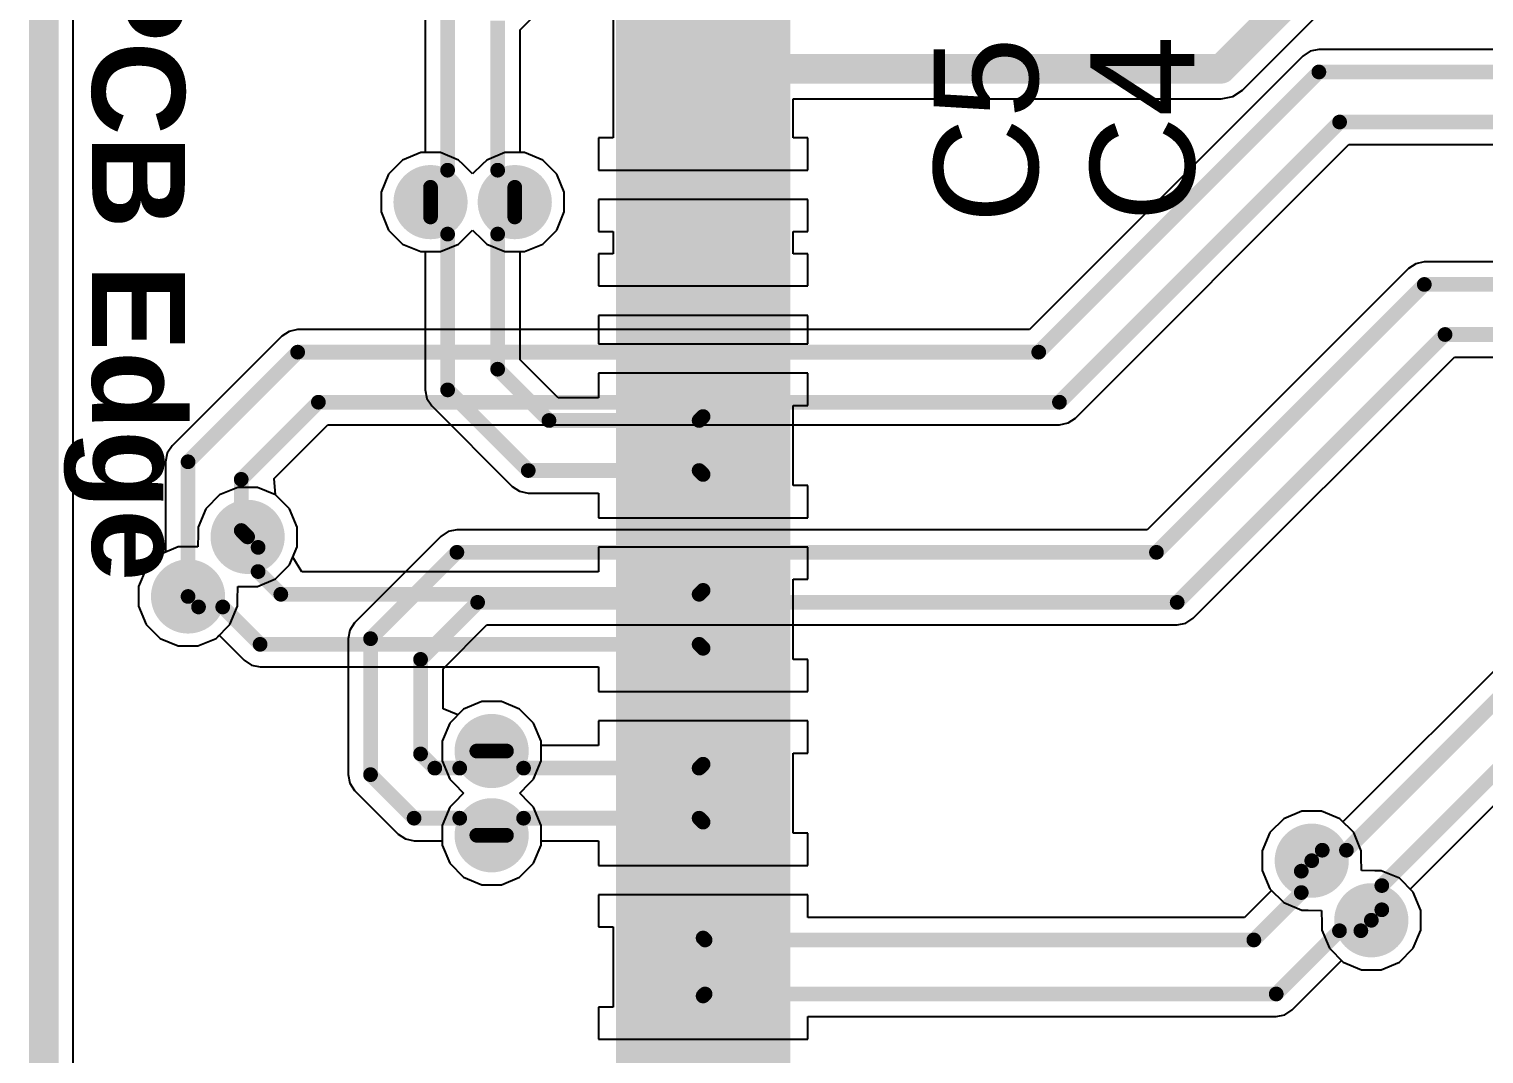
# Model space of a CAD drawing. Header units: inches. Extents: x -0.01 to 1.24, y -0.01 to 1.18.
# Drawn here: x -0.005 to 0.4892, y 0.4626 to 0.8108 of the extents above; entities that cross this region are included whole.
import ezdxf

# ---------------------------------------------------------------- set-up
doc = ezdxf.new("R2010")
doc.units = ezdxf.units.IN
doc.header["$MEASUREMENT"] = 0
for name, color, linetype in [('Board Outline', 216, 'Continuous'), ('Bottom Layer', 5, 'Continuous'), ('Bottom Solder', 6, 'Continuous'), ('Mechanical 13', 56, 'Continuous'), ('Top Layer', 1, 'Continuous'), ('Top Overlay', 2, 'Continuous'), ('Top Paste', 8, 'Continuous'), ('Top Solder', 216, 'Continuous'), ('Via Holes', 16, 'Continuous')]:
    doc.layers.add(name, color=color, linetype=linetype)
doc.styles.add('Arial', font='', dxfattribs={"height": 0.2})
doc.styles.add('Arial_Bold', font='', dxfattribs={"height": 0.2})
doc.styles.get('Arial').set_extended_font_data('Arial')
doc.styles.get('Arial_Bold').set_extended_font_data('Arial', bold=True)

# ---------------------------------------------------------------- blocks, each defined once
blk = doc.blocks.new('TF31_30S_0_5SH_800__11')
at = {"layer": 'Top Layer'}
for points in [[(-0.20079, 0.03839), (-0.2126, 0.03839), (-0.2126, 0.08957), (-0.20079, 0.08957)], [(-0.1811, 0.03839), (-0.19291, 0.03839), (-0.19291, 0.08957), (-0.1811, 0.08957)], [(-0.16142, 0.03839), (-0.17323, 0.03839), (-0.17323, 0.08957), (-0.16142, 0.08957)], [(-0.14173, 0.03839), (-0.15354, 0.03839), (-0.15354, 0.08957), (-0.14173, 0.08957)], [(-0.12205, 0.03839), (-0.13386, 0.03839), (-0.13386, 0.08957), (-0.12205, 0.08957)], [(-0.10236, 0.03839), (-0.11417, 0.03839), (-0.11417, 0.08957), (-0.10236, 0.08957)], [(-0.08268, 0.03839), (-0.09449, 0.03839), (-0.09449, 0.08957), (-0.08268, 0.08957)], [(-0.06299, 0.03839), (-0.0748, 0.03839), (-0.0748, 0.08957), (-0.06299, 0.08957)], [(-0.04331, 0.03839), (-0.05512, 0.03839), (-0.05512, 0.08957), (-0.04331, 0.08957)], [(-0.02362, 0.03839), (-0.03543, 0.03839), (-0.03543, 0.08957), (-0.02362, 0.08957)], [(-0.00394, 0.03839), (-0.01575, 0.03839), (-0.01575, 0.08957), (-0.00394, 0.08957)], [(0.01575, 0.03839), (0.00394, 0.03839), (0.00394, 0.08957), (0.01575, 0.08957)], [(0.03543, 0.03839), (0.02362, 0.03839), (0.02362, 0.08957), (0.03543, 0.08957)], [(0.05512, 0.03839), (0.04331, 0.03839), (0.04331, 0.08957), (0.05512, 0.08957)], [(0.0748, 0.03839), (0.06299, 0.03839), (0.06299, 0.08957), (0.0748, 0.08957)], [(0.09449, 0.03839), (0.08268, 0.03839), (0.08268, 0.08957), (0.09449, 0.08957)], [(0.11417, 0.03839), (0.10236, 0.03839), (0.10236, 0.08957), (0.11417, 0.08957)], [(0.13386, 0.03839), (0.12205, 0.03839), (0.12205, 0.08957), (0.13386, 0.08957)]]:
    blk.add_hatch(color=1, dxfattribs=at).paths.add_polyline_path(points)
at = {"layer": 'Top Paste'}
for points in [[(-0.20079, 0.03839), (-0.2126, 0.03839), (-0.2126, 0.08957), (-0.20079, 0.08957)], [(-0.1811, 0.03839), (-0.19291, 0.03839), (-0.19291, 0.08957), (-0.1811, 0.08957)], [(-0.16142, 0.03839), (-0.17323, 0.03839), (-0.17323, 0.08957), (-0.16142, 0.08957)], [(-0.14173, 0.03839), (-0.15354, 0.03839), (-0.15354, 0.08957), (-0.14173, 0.08957)], [(-0.12205, 0.03839), (-0.13386, 0.03839), (-0.13386, 0.08957), (-0.12205, 0.08957)], [(-0.10236, 0.03839), (-0.11417, 0.03839), (-0.11417, 0.08957), (-0.10236, 0.08957)], [(-0.08268, 0.03839), (-0.09449, 0.03839), (-0.09449, 0.08957), (-0.08268, 0.08957)], [(-0.06299, 0.03839), (-0.0748, 0.03839), (-0.0748, 0.08957), (-0.06299, 0.08957)], [(-0.04331, 0.03839), (-0.05512, 0.03839), (-0.05512, 0.08957), (-0.04331, 0.08957)], [(-0.02362, 0.03839), (-0.03543, 0.03839), (-0.03543, 0.08957), (-0.02362, 0.08957)], [(-0.00394, 0.03839), (-0.01575, 0.03839), (-0.01575, 0.08957), (-0.00394, 0.08957)], [(0.01575, 0.03839), (0.00394, 0.03839), (0.00394, 0.08957), (0.01575, 0.08957)], [(0.03543, 0.03839), (0.02362, 0.03839), (0.02362, 0.08957), (0.03543, 0.08957)], [(0.05512, 0.03839), (0.04331, 0.03839), (0.04331, 0.08957), (0.05512, 0.08957)], [(0.0748, 0.03839), (0.06299, 0.03839), (0.06299, 0.08957), (0.0748, 0.08957)], [(0.09449, 0.03839), (0.08268, 0.03839), (0.08268, 0.08957), (0.09449, 0.08957)], [(0.11417, 0.03839), (0.10236, 0.03839), (0.10236, 0.08957), (0.11417, 0.08957)], [(0.13386, 0.03839), (0.12205, 0.03839), (0.12205, 0.08957), (0.13386, 0.08957)]]:
    blk.add_hatch(color=8, dxfattribs=at).paths.add_polyline_path(points)
at = {"layer": 'Top Solder'}
for points in [[(-0.21647, 0.03439), (-0.23628, 0.03439), (-0.23628, 0.09357), (-0.21647, 0.09357)], [(-0.19679, 0.03439), (-0.2166, 0.03439), (-0.2166, 0.09357), (-0.19679, 0.09357)], [(-0.1771, 0.03439), (-0.19691, 0.03439), (-0.19691, 0.09357), (-0.1771, 0.09357)], [(-0.15742, 0.03439), (-0.17723, 0.03439), (-0.17723, 0.09357), (-0.15742, 0.09357)], [(-0.13773, 0.03439), (-0.15754, 0.03439), (-0.15754, 0.09357), (-0.13773, 0.09357)], [(-0.11805, 0.03439), (-0.13786, 0.03439), (-0.13786, 0.09357), (-0.11805, 0.09357)], [(-0.09836, 0.03439), (-0.11817, 0.03439), (-0.11817, 0.09357), (-0.09836, 0.09357)], [(-0.07868, 0.03439), (-0.09849, 0.03439), (-0.09849, 0.09357), (-0.07868, 0.09357)], [(-0.05899, 0.03439), (-0.0788, 0.03439), (-0.0788, 0.09357), (-0.05899, 0.09357)], [(-0.03931, 0.03439), (-0.05912, 0.03439), (-0.05912, 0.09357), (-0.03931, 0.09357)], [(-0.01962, 0.03439), (-0.03943, 0.03439), (-0.03943, 0.09357), (-0.01962, 0.09357)], [(0.00006, 0.03439), (-0.01975, 0.03439), (-0.01975, 0.09357), (0.00006, 0.09357)], [(0.01975, 0.03439), (-0.00006, 0.03439), (-0.00006, 0.09357), (0.01975, 0.09357)], [(0.03943, 0.03439), (0.01962, 0.03439), (0.01962, 0.09357), (0.03943, 0.09357)], [(0.05912, 0.03439), (0.03931, 0.03439), (0.03931, 0.09357), (0.05912, 0.09357)], [(0.0788, 0.03439), (0.05899, 0.03439), (0.05899, 0.09357), (0.0788, 0.09357)], [(0.09849, 0.03439), (0.07868, 0.03439), (0.07868, 0.09357), (0.09849, 0.09357)], [(0.11817, 0.03439), (0.09836, 0.03439), (0.09836, 0.09357), (0.11817, 0.09357)], [(0.13786, 0.03439), (0.11805, 0.03439), (0.11805, 0.09357), (0.13786, 0.09357)]]:
    blk.add_hatch(color=216, dxfattribs=at).paths.add_polyline_path(points)
at = {"layer": 'Top Overlay'}
blk.add_lwpolyline([(0.37992, -0.16043, 0.005, 0.005, 0), (-0.37992, -0.16043, 0.005, 0.005, 0)], format="xyseb", dxfattribs=at)
at = {"layer": 'Mechanical 13', "style": 'Arial_Bold'}
blk.add_text('PCB Edge', height=0.031496, dxfattribs=at).set_placement((-0.24528, -0.14358))

msp = doc.modelspace()

# ---------------------------------------------------------------- hatches: boundary and pattern name
at = {"layer": 'Bottom Layer'}
h = msp.add_hatch(color=5, dxfattribs=at)
edge = h.paths.add_edge_path()
edge.add_arc((0.13138, 0.75197), 0.01181, 0, 360)
h = msp.add_hatch(color=5, dxfattribs=at)
edge = h.paths.add_edge_path()
edge.add_arc((0.16, 0.75197), 0.01181, 0, 360)
h = msp.add_hatch(color=5, dxfattribs=at)
edge = h.paths.add_edge_path()
edge.add_arc((0.06924, 0.63824), 0.01181, 0, 360)
h = msp.add_hatch(color=5, dxfattribs=at)
edge = h.paths.add_edge_path()
edge.add_arc((0.049, 0.618), 0.01181, 0, 360)
h = msp.add_hatch(color=5, dxfattribs=at)
edge = h.paths.add_edge_path()
edge.add_arc((0.15214, 0.56549), 0.01181, 0, 360)
h = msp.add_hatch(color=5, dxfattribs=at)
edge = h.paths.add_edge_path()
edge.add_arc((0.15214, 0.53687), 0.01181, 0, 360)
h = msp.add_hatch(color=5, dxfattribs=at)
edge = h.paths.add_edge_path()
edge.add_arc((0.43076, 0.52824), 0.01181, 0, 360)
h = msp.add_hatch(color=5, dxfattribs=at)
edge = h.paths.add_edge_path()
edge.add_arc((0.451, 0.508), 0.01181, 0, 360)
at = {"layer": 'Bottom Solder'}
h = msp.add_hatch(color=6, dxfattribs=at)
edge = h.paths.add_edge_path()
edge.add_arc((0.13138, 0.75197), 0.0126, 0, 360)
h = msp.add_hatch(color=6, dxfattribs=at)
edge = h.paths.add_edge_path()
edge.add_arc((0.16, 0.75197), 0.0126, 0, 360)
h = msp.add_hatch(color=6, dxfattribs=at)
edge = h.paths.add_edge_path()
edge.add_arc((0.06924, 0.63824), 0.0126, 0, 360)
h = msp.add_hatch(color=6, dxfattribs=at)
edge = h.paths.add_edge_path()
edge.add_arc((0.049, 0.618), 0.0126, 0, 360)
h = msp.add_hatch(color=6, dxfattribs=at)
edge = h.paths.add_edge_path()
edge.add_arc((0.15214, 0.56549), 0.0126, 0, 360)
h = msp.add_hatch(color=6, dxfattribs=at)
edge = h.paths.add_edge_path()
edge.add_arc((0.15214, 0.53687), 0.0126, 0, 360)
h = msp.add_hatch(color=6, dxfattribs=at)
edge = h.paths.add_edge_path()
edge.add_arc((0.43076, 0.52824), 0.0126, 0, 360)
h = msp.add_hatch(color=6, dxfattribs=at)
edge = h.paths.add_edge_path()
edge.add_arc((0.451, 0.508), 0.0126, 0, 360)
at = {"layer": 'Top Layer'}
h = msp.add_hatch(color=1, dxfattribs=at)
edge = h.paths.add_edge_path()
edge.add_arc((0.13138, 0.75197), 0.01181, 0, 360)
h = msp.add_hatch(color=1, dxfattribs=at)
edge = h.paths.add_edge_path()
edge.add_arc((0.16, 0.75197), 0.01181, 0, 360)
h = msp.add_hatch(color=1, dxfattribs=at)
edge = h.paths.add_edge_path()
edge.add_arc((0.06924, 0.63824), 0.01181, 0, 360)
h = msp.add_hatch(color=1, dxfattribs=at)
edge = h.paths.add_edge_path()
edge.add_arc((0.049, 0.618), 0.01181, 0, 360)
h = msp.add_hatch(color=1, dxfattribs=at)
edge = h.paths.add_edge_path()
edge.add_arc((0.15214, 0.56549), 0.01181, 0, 360)
h = msp.add_hatch(color=1, dxfattribs=at)
edge = h.paths.add_edge_path()
edge.add_arc((0.15214, 0.53687), 0.01181, 0, 360)
h = msp.add_hatch(color=1, dxfattribs=at)
edge = h.paths.add_edge_path()
edge.add_arc((0.43076, 0.52824), 0.01181, 0, 360)
h = msp.add_hatch(color=1, dxfattribs=at)
edge = h.paths.add_edge_path()
edge.add_arc((0.451, 0.508), 0.01181, 0, 360)
at = {"layer": 'Top Solder'}
h = msp.add_hatch(color=216, dxfattribs=at)
edge = h.paths.add_edge_path()
edge.add_arc((0.13138, 0.75197), 0.0126, 0, 360)
h = msp.add_hatch(color=216, dxfattribs=at)
edge = h.paths.add_edge_path()
edge.add_arc((0.16, 0.75197), 0.0126, 0, 360)
h = msp.add_hatch(color=216, dxfattribs=at)
edge = h.paths.add_edge_path()
edge.add_arc((0.06924, 0.63824), 0.0126, 0, 360)
h = msp.add_hatch(color=216, dxfattribs=at)
edge = h.paths.add_edge_path()
edge.add_arc((0.049, 0.618), 0.0126, 0, 360)
h = msp.add_hatch(color=216, dxfattribs=at)
edge = h.paths.add_edge_path()
edge.add_arc((0.15214, 0.56549), 0.0126, 0, 360)
h = msp.add_hatch(color=216, dxfattribs=at)
edge = h.paths.add_edge_path()
edge.add_arc((0.15214, 0.53687), 0.0126, 0, 360)
h = msp.add_hatch(color=216, dxfattribs=at)
edge = h.paths.add_edge_path()
edge.add_arc((0.43076, 0.52824), 0.0126, 0, 360)
h = msp.add_hatch(color=216, dxfattribs=at)
edge = h.paths.add_edge_path()
edge.add_arc((0.451, 0.508), 0.0126, 0, 360)
at = {"layer": 'Via Holes'}
h = msp.add_hatch(color=7, dxfattribs=at)
edge = h.paths.add_edge_path()
edge.add_arc((0.13138, 0.75197), 0.00591, 0, 360)
h = msp.add_hatch(color=7, dxfattribs=at)
edge = h.paths.add_edge_path()
edge.add_arc((0.16, 0.75197), 0.00591, 0, 360)
h = msp.add_hatch(color=7, dxfattribs=at)
edge = h.paths.add_edge_path()
edge.add_arc((0.06924, 0.63824), 0.00591, 0, 360)
h = msp.add_hatch(color=7, dxfattribs=at)
edge = h.paths.add_edge_path()
edge.add_arc((0.049, 0.618), 0.00591, 0, 360)
h = msp.add_hatch(color=7, dxfattribs=at)
edge = h.paths.add_edge_path()
edge.add_arc((0.15214, 0.56549), 0.00591, 0, 360)
h = msp.add_hatch(color=7, dxfattribs=at)
edge = h.paths.add_edge_path()
edge.add_arc((0.15214, 0.53687), 0.00591, 0, 360)
h = msp.add_hatch(color=7, dxfattribs=at)
edge = h.paths.add_edge_path()
edge.add_arc((0.43076, 0.52824), 0.00591, 0, 360)
h = msp.add_hatch(color=7, dxfattribs=at)
edge = h.paths.add_edge_path()
edge.add_arc((0.451, 0.508), 0.00591, 0, 360)

# ---------------------------------------------------------------- linework, layer by layer
at = {"layer": 'Board Outline'}
msp.add_lwpolyline([(0, 0, 0.01, 0.01, 0), (0, 1.17365, 0.01, 0.01, 0)], format="xyseb", dxfattribs=at)
at = {"layer": 'Bottom Layer'}
for p, q in [((0.01, 0.01), (0.01, 1.092)), ((0.16184, 0.81048), (0.21671, 0.86535)), ((0.12954, 0.82069), (0.12954, 0.76878)), ((0.16184, 0.76878), (0.16184, 0.81048)), ((0.42778, 0.8016), (0.33483, 0.70865)), ((0.43026, 0.80325), (0.42778, 0.8016)), ((0.43319, 0.80384), (0.43026, 0.80325)), ((0.6638, 0.80384), (0.43319, 0.80384)), ((0.43319, 0.80384), (0.43319, 0.80384)), ((0.35045, 0.67859), (0.4434, 0.77154)), ((0.4434, 0.77154), (0.58831, 0.77154)), ((0.12186, 0.76622), (0.11713, 0.76149)), ((0.12803, 0.76878), (0.12186, 0.76622)), ((0.12954, 0.76878), (0.12803, 0.76878)), ((0.16334, 0.76878), (0.16184, 0.76878)), ((0.16952, 0.76622), (0.16334, 0.76878)), ((0.17425, 0.76149), (0.16952, 0.76622)), ((0.11713, 0.76149), (0.11457, 0.75531)), ((0.17681, 0.75531), (0.17425, 0.76149)), ((0.11457, 0.75531), (0.11457, 0.74862)), ((0.17681, 0.74862), (0.17681, 0.75531)), ((0.11457, 0.74862), (0.11713, 0.74245)), ((0.17425, 0.74245), (0.17681, 0.74862)), ((0.11713, 0.74245), (0.12186, 0.73772)), ((0.14242, 0.73924), (0.14569, 0.74239)), ((0.14569, 0.74239), (0.14896, 0.73924)), ((0.16952, 0.73772), (0.17425, 0.74245)), ((0.12186, 0.73772), (0.12803, 0.73516)), ((0.13472, 0.73516), (0.1409, 0.73772)), ((0.1409, 0.73772), (0.14242, 0.73924)), ((0.14896, 0.73924), (0.15048, 0.73772)), ((0.15048, 0.73772), (0.15666, 0.73516)), ((0.16334, 0.73516), (0.16952, 0.73772)), ((0.12803, 0.73516), (0.13472, 0.73516)), ((0.15666, 0.73516), (0.16334, 0.73516)), ((0.469, 0.73165), (0.46607, 0.73106)), ((0.74319, 0.73165), (0.469, 0.73165)), ((0.46359, 0.72941), (0.37483, 0.64065)), ((0.46607, 0.73106), (0.46359, 0.72941)), ((0.08331, 0.70806), (0.08083, 0.70641)), ((0.08624, 0.70865), (0.08331, 0.70806)), ((0.33483, 0.70865), (0.08624, 0.70865)), ((0.08083, 0.70641), (0.04359, 0.66917)), ((0.39045, 0.61059), (0.47921, 0.69935)), ((0.47921, 0.69935), (0.58816, 0.69935)), ((0.34797, 0.67694), (0.35045, 0.67859)), ((0.07822, 0.65813), (0.09645, 0.67635)), ((0.09645, 0.67635), (0.34504, 0.67635)), ((0.34504, 0.67635), (0.34797, 0.67694)), ((0.04359, 0.66917), (0.04194, 0.66669)), ((0.04194, 0.66669), (0.04135, 0.66376)), ((0.04135, 0.66376), (0.04135, 0.63303)), ((0.07876, 0.65249), (0.07822, 0.65813)), ((0.08349, 0.64776), (0.07876, 0.65249)), ((0.55633, 0.65641), (0.44135, 0.54142)), ((0.08605, 0.64158), (0.08349, 0.64776)), ((0.08605, 0.63489), (0.08605, 0.64158)), ((0.13493, 0.63841), (0.10559, 0.60907)), ((0.13741, 0.64006), (0.13493, 0.63841)), ((0.14034, 0.64065), (0.13741, 0.64006)), ((0.37483, 0.64065), (0.14034, 0.64065)), ((0.04135, 0.63303), (0.03948, 0.63225)), ((0.08349, 0.62872), (0.08605, 0.63489)), ((0.03948, 0.63225), (0.03475, 0.62752)), ((0.07876, 0.62399), (0.08349, 0.62872)), ((0.03475, 0.62752), (0.03219, 0.62134)), ((0.07258, 0.62143), (0.07876, 0.62399)), ((0.46419, 0.51859), (0.57195, 0.62635)), ((0.03219, 0.62134), (0.03219, 0.61466)), ((0.06581, 0.61681), (0.06589, 0.62135)), ((0.06589, 0.62135), (0.07043, 0.62143)), ((0.07043, 0.62143), (0.07258, 0.62143)), ((0.03219, 0.61466), (0.03475, 0.60848)), ((0.06325, 0.60848), (0.06581, 0.61466)), ((0.06581, 0.61466), (0.06581, 0.61681)), ((0.03475, 0.60848), (0.03948, 0.60375)), ((0.05852, 0.60375), (0.06325, 0.60848)), ((0.10559, 0.60907), (0.10394, 0.60659)), ((0.13565, 0.59345), (0.15055, 0.60835)), ((0.15055, 0.60835), (0.38504, 0.60835)), ((0.38504, 0.60835), (0.38797, 0.60894)), ((0.38797, 0.60894), (0.39045, 0.61059)), ((0.03948, 0.60375), (0.04566, 0.60119)), ((0.05234, 0.60119), (0.05852, 0.60375)), ((0.10394, 0.60659), (0.10335, 0.60366)), ((0.10335, 0.60366), (0.10335, 0.55747)), ((0.04566, 0.60119), (0.05234, 0.60119)), ((0.13565, 0.57984), (0.13565, 0.59345)), ((0.14065, 0.57777), (0.13565, 0.57984)), ((0.14262, 0.57974), (0.14065, 0.57777)), ((0.1488, 0.5823), (0.14262, 0.57974)), ((0.15548, 0.5823), (0.1488, 0.5823)), ((0.16166, 0.57974), (0.15548, 0.5823)), ((0.16639, 0.57501), (0.16166, 0.57974)), ((0.16895, 0.56884), (0.16639, 0.57501)), ((0.16895, 0.56215), (0.16895, 0.56884)), ((0.16639, 0.55597), (0.16895, 0.56215)), ((0.10335, 0.55747), (0.10394, 0.55454)), ((0.10394, 0.55454), (0.10559, 0.55206)), ((0.16172, 0.55118), (0.16487, 0.55445)), ((0.16487, 0.55445), (0.16639, 0.55597)), ((0.10559, 0.55206), (0.12038, 0.53727)), ((0.16487, 0.54791), (0.16172, 0.55118)), ((0.16639, 0.54639), (0.16487, 0.54791)), ((0.16895, 0.54021), (0.16639, 0.54639)), ((0.42742, 0.54505), (0.42124, 0.54249)), ((0.43411, 0.54505), (0.42742, 0.54505)), ((0.44028, 0.54249), (0.43411, 0.54505)), ((0.16895, 0.53353), (0.16895, 0.54021)), ((0.42124, 0.54249), (0.41651, 0.53776)), ((0.44135, 0.54142), (0.44028, 0.54249)), ((0.12038, 0.53727), (0.12286, 0.53562)), ((0.12286, 0.53562), (0.12579, 0.53503)), ((0.12579, 0.53503), (0.13533, 0.53503)), ((0.13533, 0.53503), (0.13533, 0.53353)), ((0.41651, 0.53776), (0.41395, 0.53158)), ((0.13533, 0.53353), (0.13789, 0.52735)), ((0.16639, 0.52735), (0.16895, 0.53353)), ((0.41395, 0.53158), (0.41395, 0.52489)), ((0.13789, 0.52735), (0.14262, 0.52262)), ((0.16166, 0.52262), (0.16639, 0.52735)), ((0.41395, 0.52489), (0.41651, 0.51872)), ((0.14262, 0.52262), (0.1488, 0.52006)), ((0.1488, 0.52006), (0.15548, 0.52006)), ((0.15548, 0.52006), (0.16166, 0.52262)), ((0.41651, 0.51872), (0.42124, 0.51399)), ((0.46525, 0.51752), (0.46419, 0.51859)), ((0.46781, 0.51134), (0.46525, 0.51752)), ((0.42124, 0.51399), (0.42742, 0.51143)), ((0.42742, 0.51143), (0.42957, 0.51143)), ((0.42957, 0.51143), (0.43411, 0.51135)), ((0.43411, 0.51135), (0.43419, 0.50681)), ((0.46781, 0.50466), (0.46781, 0.51134)), ((0.43419, 0.50681), (0.43419, 0.50466)), ((0.43419, 0.50466), (0.43675, 0.49848)), ((0.46525, 0.49848), (0.46781, 0.50466)), ((0.43675, 0.49848), (0.44148, 0.49375)), ((0.46052, 0.49375), (0.46525, 0.49848)), ((0.44148, 0.49375), (0.44766, 0.49119)), ((0.44766, 0.49119), (0.45434, 0.49119)), ((0.45434, 0.49119), (0.46052, 0.49375))]:
    msp.add_line(p, q, dxfattribs=at)
for points in [[(0.13719, 0.76282, 0.005, 0.005, 0), (0.13719, 0.82069, 0.005, 0.005, 0)], [(0.15419, 0.76282, 0.005, 0.005, 0), (0.15419, 0.81365, 0.005, 0.005, 0)], [(0.338, 0.701, 0.005, 0.005, 0), (0.43319, 0.79619, 0.005, 0.005, 0)], [(0.43319, 0.79619, 0.005, 0.005, 0), (0.6638, 0.79619, 0.005, 0.005, 0)], [(0.34504, 0.684, 0.005, 0.005, 0), (0.44023, 0.77919, 0.005, 0.005, 0)], [(0.44023, 0.77919, 0.005, 0.005, 0), (0.57129, 0.77919, 0.005, 0.005, 0)], [(0.13138, 0.75701, 0.005, 0.005, 0), (0.13719, 0.76282, 0.005, 0.005, 0)], [(0.15419, 0.76282, 0.005, 0.005, 0), (0.16, 0.75701, 0.005, 0.005, 0)], [(0.13138, 0.75197, 0.005, 0.005, 0), (0.13138, 0.75701, 0.005, 0.005, 0)], [(0.16, 0.75197, 0.005, 0.005, 0), (0.16, 0.75701, 0.005, 0.005, 0)], [(0.378, 0.633, 0.005, 0.005, 0), (0.469, 0.724, 0.005, 0.005, 0)], [(0.469, 0.724, 0.005, 0.005, 0), (0.74915, 0.724, 0.005, 0.005, 0)], [(0.38504, 0.616, 0.005, 0.005, 0), (0.47604, 0.707, 0.005, 0.005, 0)], [(0.47604, 0.707, 0.005, 0.005, 0), (0.57114, 0.707, 0.005, 0.005, 0)], [(0.049, 0.66376, 0.005, 0.005, 0), (0.08624, 0.701, 0.005, 0.005, 0)], [(0.08624, 0.701, 0.005, 0.005, 0), (0.338, 0.701, 0.005, 0.005, 0)], [(0.06707, 0.65779, 0.005, 0.005, 0), (0.09328, 0.684, 0.005, 0.005, 0)], [(0.09328, 0.684, 0.005, 0.005, 0), (0.34504, 0.684, 0.005, 0.005, 0)], [(0.049, 0.618, 0.005, 0.005, 0), (0.049, 0.66376, 0.005, 0.005, 0)], [(0.06707, 0.64041, 0.005, 0.005, 0), (0.06707, 0.65779, 0.005, 0.005, 0)], [(0.44254, 0.5318, 0.005, 0.005, 0), (0.56174, 0.651, 0.005, 0.005, 0)], [(0.06707, 0.64041, 0.005, 0.005, 0), (0.06924, 0.63824, 0.005, 0.005, 0)], [(0.111, 0.60366, 0.005, 0.005, 0), (0.14034, 0.633, 0.005, 0.005, 0)], [(0.14034, 0.633, 0.005, 0.005, 0), (0.378, 0.633, 0.005, 0.005, 0)], [(0.45456, 0.51978, 0.005, 0.005, 0), (0.56878, 0.634, 0.005, 0.005, 0)], [(0.128, 0.59662, 0.005, 0.005, 0), (0.14738, 0.616, 0.005, 0.005, 0)], [(0.14738, 0.616, 0.005, 0.005, 0), (0.38504, 0.616, 0.005, 0.005, 0)], [(0.111, 0.55747, 0.005, 0.005, 0), (0.111, 0.60366, 0.005, 0.005, 0)], [(0.128, 0.56451, 0.005, 0.005, 0), (0.128, 0.59662, 0.005, 0.005, 0)], [(0.128, 0.56451, 0.005, 0.005, 0), (0.13283, 0.55968, 0.005, 0.005, 0)], [(0.14129, 0.55968, 0.005, 0.005, 0), (0.1471, 0.56549, 0.005, 0.005, 0)], [(0.1471, 0.56549, 0.005, 0.005, 0), (0.15214, 0.56549, 0.005, 0.005, 0)], [(0.111, 0.55747, 0.005, 0.005, 0), (0.12579, 0.54268, 0.005, 0.005, 0)], [(0.13283, 0.55968, 0.005, 0.005, 0), (0.14129, 0.55968, 0.005, 0.005, 0)], [(0.12579, 0.54268, 0.005, 0.005, 0), (0.14129, 0.54268, 0.005, 0.005, 0)], [(0.14129, 0.54268, 0.005, 0.005, 0), (0.1471, 0.53687, 0.005, 0.005, 0)], [(0.1471, 0.53687, 0.005, 0.005, 0), (0.15214, 0.53687, 0.005, 0.005, 0)], [(0.43076, 0.52824, 0.005, 0.005, 0), (0.43432, 0.5318, 0.005, 0.005, 0)], [(0.43432, 0.5318, 0.005, 0.005, 0), (0.44254, 0.5318, 0.005, 0.005, 0)], [(0.45456, 0.51156, 0.005, 0.005, 0), (0.45456, 0.51978, 0.005, 0.005, 0)], [(0.451, 0.508, 0.005, 0.005, 0), (0.45456, 0.51156, 0.005, 0.005, 0)]]:
    msp.add_lwpolyline(points, format="xyseb", dxfattribs=at)
for points in [[(0.43194, 0.79619, 0.0025, 0.0025, 1), (0.43444, 0.79619, 0.0025, 0.0025, 1)], [(0.43194, 0.79619, 0.0025, 0.0025, 1), (0.43444, 0.79619, 0.0025, 0.0025, 1)], [(0.43898, 0.77919, 0.0025, 0.0025, 1), (0.44148, 0.77919, 0.0025, 0.0025, 1)], [(0.43898, 0.77919, 0.0025, 0.0025, 1), (0.44148, 0.77919, 0.0025, 0.0025, 1)], [(0.13594, 0.76282, 0.0025, 0.0025, 1), (0.13844, 0.76282, 0.0025, 0.0025, 1)], [(0.13594, 0.76282, 0.0025, 0.0025, 1), (0.13844, 0.76282, 0.0025, 0.0025, 1)], [(0.15294, 0.76282, 0.0025, 0.0025, 1), (0.15544, 0.76282, 0.0025, 0.0025, 1)], [(0.15294, 0.76282, 0.0025, 0.0025, 1), (0.15544, 0.76282, 0.0025, 0.0025, 1)], [(0.13013, 0.75701, 0.0025, 0.0025, 1), (0.13263, 0.75701, 0.0025, 0.0025, 1)], [(0.13013, 0.75701, 0.0025, 0.0025, 1), (0.13263, 0.75701, 0.0025, 0.0025, 1)], [(0.15875, 0.75701, 0.0025, 0.0025, 1), (0.16125, 0.75701, 0.0025, 0.0025, 1)], [(0.15875, 0.75701, 0.0025, 0.0025, 1), (0.16125, 0.75701, 0.0025, 0.0025, 1)], [(0.13013, 0.75197, 0.0025, 0.0025, 1), (0.13263, 0.75197, 0.0025, 0.0025, 1)], [(0.15875, 0.75197, 0.0025, 0.0025, 1), (0.16125, 0.75197, 0.0025, 0.0025, 1)], [(0.46775, 0.724, 0.0025, 0.0025, 1), (0.47025, 0.724, 0.0025, 0.0025, 1)], [(0.46775, 0.724, 0.0025, 0.0025, 1), (0.47025, 0.724, 0.0025, 0.0025, 1)], [(0.47479, 0.707, 0.0025, 0.0025, 1), (0.47729, 0.707, 0.0025, 0.0025, 1)], [(0.47479, 0.707, 0.0025, 0.0025, 1), (0.47729, 0.707, 0.0025, 0.0025, 1)], [(0.08499, 0.701, 0.0025, 0.0025, 1), (0.08749, 0.701, 0.0025, 0.0025, 1)], [(0.08499, 0.701, 0.0025, 0.0025, 1), (0.08749, 0.701, 0.0025, 0.0025, 1)], [(0.33675, 0.701, 0.0025, 0.0025, 1), (0.33925, 0.701, 0.0025, 0.0025, 1)], [(0.33675, 0.701, 0.0025, 0.0025, 1), (0.33925, 0.701, 0.0025, 0.0025, 1)], [(0.09203, 0.684, 0.0025, 0.0025, 1), (0.09453, 0.684, 0.0025, 0.0025, 1)], [(0.09203, 0.684, 0.0025, 0.0025, 1), (0.09453, 0.684, 0.0025, 0.0025, 1)], [(0.34379, 0.684, 0.0025, 0.0025, 1), (0.34629, 0.684, 0.0025, 0.0025, 1)], [(0.34379, 0.684, 0.0025, 0.0025, 1), (0.34629, 0.684, 0.0025, 0.0025, 1)], [(0.04775, 0.66376, 0.0025, 0.0025, 1), (0.05025, 0.66376, 0.0025, 0.0025, 1)], [(0.04775, 0.66376, 0.0025, 0.0025, 1), (0.05025, 0.66376, 0.0025, 0.0025, 1)], [(0.06582, 0.65779, 0.0025, 0.0025, 1), (0.06832, 0.65779, 0.0025, 0.0025, 1)], [(0.06582, 0.65779, 0.0025, 0.0025, 1), (0.06832, 0.65779, 0.0025, 0.0025, 1)], [(0.06582, 0.64041, 0.0025, 0.0025, 1), (0.06832, 0.64041, 0.0025, 0.0025, 1)], [(0.06582, 0.64041, 0.0025, 0.0025, 1), (0.06832, 0.64041, 0.0025, 0.0025, 1)], [(0.06799, 0.63824, 0.0025, 0.0025, 1), (0.07049, 0.63824, 0.0025, 0.0025, 1)], [(0.13909, 0.633, 0.0025, 0.0025, 1), (0.14159, 0.633, 0.0025, 0.0025, 1)], [(0.13909, 0.633, 0.0025, 0.0025, 1), (0.14159, 0.633, 0.0025, 0.0025, 1)], [(0.37675, 0.633, 0.0025, 0.0025, 1), (0.37925, 0.633, 0.0025, 0.0025, 1)], [(0.37675, 0.633, 0.0025, 0.0025, 1), (0.37925, 0.633, 0.0025, 0.0025, 1)], [(0.04775, 0.618, 0.0025, 0.0025, 1), (0.05025, 0.618, 0.0025, 0.0025, 1)], [(0.14613, 0.616, 0.0025, 0.0025, 1), (0.14863, 0.616, 0.0025, 0.0025, 1)], [(0.14613, 0.616, 0.0025, 0.0025, 1), (0.14863, 0.616, 0.0025, 0.0025, 1)], [(0.38379, 0.616, 0.0025, 0.0025, 1), (0.38629, 0.616, 0.0025, 0.0025, 1)], [(0.38379, 0.616, 0.0025, 0.0025, 1), (0.38629, 0.616, 0.0025, 0.0025, 1)], [(0.10975, 0.60366, 0.0025, 0.0025, 1), (0.11225, 0.60366, 0.0025, 0.0025, 1)], [(0.10975, 0.60366, 0.0025, 0.0025, 1), (0.11225, 0.60366, 0.0025, 0.0025, 1)], [(0.12675, 0.59662, 0.0025, 0.0025, 1), (0.12925, 0.59662, 0.0025, 0.0025, 1)], [(0.12675, 0.59662, 0.0025, 0.0025, 1), (0.12925, 0.59662, 0.0025, 0.0025, 1)], [(0.12675, 0.56451, 0.0025, 0.0025, 1), (0.12925, 0.56451, 0.0025, 0.0025, 1)], [(0.12675, 0.56451, 0.0025, 0.0025, 1), (0.12925, 0.56451, 0.0025, 0.0025, 1)], [(0.14585, 0.56549, 0.0025, 0.0025, 1), (0.14835, 0.56549, 0.0025, 0.0025, 1)], [(0.14585, 0.56549, 0.0025, 0.0025, 1), (0.14835, 0.56549, 0.0025, 0.0025, 1)], [(0.15089, 0.56549, 0.0025, 0.0025, 1), (0.15339, 0.56549, 0.0025, 0.0025, 1)], [(0.10975, 0.55747, 0.0025, 0.0025, 1), (0.11225, 0.55747, 0.0025, 0.0025, 1)], [(0.10975, 0.55747, 0.0025, 0.0025, 1), (0.11225, 0.55747, 0.0025, 0.0025, 1)], [(0.13158, 0.55968, 0.0025, 0.0025, 1), (0.13408, 0.55968, 0.0025, 0.0025, 1)], [(0.13158, 0.55968, 0.0025, 0.0025, 1), (0.13408, 0.55968, 0.0025, 0.0025, 1)], [(0.14004, 0.55968, 0.0025, 0.0025, 1), (0.14254, 0.55968, 0.0025, 0.0025, 1)], [(0.14004, 0.55968, 0.0025, 0.0025, 1), (0.14254, 0.55968, 0.0025, 0.0025, 1)], [(0.12454, 0.54268, 0.0025, 0.0025, 1), (0.12704, 0.54268, 0.0025, 0.0025, 1)], [(0.12454, 0.54268, 0.0025, 0.0025, 1), (0.12704, 0.54268, 0.0025, 0.0025, 1)], [(0.14004, 0.54268, 0.0025, 0.0025, 1), (0.14254, 0.54268, 0.0025, 0.0025, 1)], [(0.14004, 0.54268, 0.0025, 0.0025, 1), (0.14254, 0.54268, 0.0025, 0.0025, 1)], [(0.14585, 0.53687, 0.0025, 0.0025, 1), (0.14835, 0.53687, 0.0025, 0.0025, 1)], [(0.14585, 0.53687, 0.0025, 0.0025, 1), (0.14835, 0.53687, 0.0025, 0.0025, 1)], [(0.15089, 0.53687, 0.0025, 0.0025, 1), (0.15339, 0.53687, 0.0025, 0.0025, 1)], [(0.43307, 0.5318, 0.0025, 0.0025, 1), (0.43557, 0.5318, 0.0025, 0.0025, 1)], [(0.43307, 0.5318, 0.0025, 0.0025, 1), (0.43557, 0.5318, 0.0025, 0.0025, 1)], [(0.44129, 0.5318, 0.0025, 0.0025, 1), (0.44379, 0.5318, 0.0025, 0.0025, 1)], [(0.44129, 0.5318, 0.0025, 0.0025, 1), (0.44379, 0.5318, 0.0025, 0.0025, 1)], [(0.42951, 0.52824, 0.0025, 0.0025, 1), (0.43201, 0.52824, 0.0025, 0.0025, 1)], [(0.45331, 0.51978, 0.0025, 0.0025, 1), (0.45581, 0.51978, 0.0025, 0.0025, 1)], [(0.45331, 0.51978, 0.0025, 0.0025, 1), (0.45581, 0.51978, 0.0025, 0.0025, 1)], [(0.45331, 0.51156, 0.0025, 0.0025, 1), (0.45581, 0.51156, 0.0025, 0.0025, 1)], [(0.45331, 0.51156, 0.0025, 0.0025, 1), (0.45581, 0.51156, 0.0025, 0.0025, 1)], [(0.44975, 0.508, 0.0025, 0.0025, 1), (0.45225, 0.508, 0.0025, 0.0025, 1)]]:
    msp.add_lwpolyline(points, format="xyseb", close=True, dxfattribs=at)
at = {"layer": 'Top Layer'}
for p, q in [((0.01, 0.01), (0.01, 1.165)), ((0.40721, 0.79003), (0.44815, 0.83098)), ((0.19339, 0.82971), (0.19339, 0.80602)), ((0.19339, 0.80602), (0.19339, 0.77378)), ((0.25457, 0.77378), (0.25457, 0.78705)), ((0.25457, 0.78705), (0.4, 0.78705)), ((0.4, 0.78705), (0.4039, 0.78782)), ((0.4039, 0.78782), (0.40721, 0.79003)), ((0.19339, 0.77378), (0.18839, 0.77378)), ((0.18839, 0.77378), (0.18839, 0.76287)), ((0.25957, 0.77378), (0.25457, 0.77378)), ((0.25957, 0.76287), (0.25957, 0.77378)), ((0.12186, 0.76622), (0.11713, 0.76149)), ((0.12803, 0.76878), (0.12186, 0.76622)), ((0.13472, 0.76878), (0.12803, 0.76878)), ((0.1409, 0.76622), (0.13472, 0.76878)), ((0.14242, 0.7647), (0.1409, 0.76622)), ((0.15048, 0.76622), (0.14896, 0.7647)), ((0.15666, 0.76878), (0.15048, 0.76622)), ((0.16334, 0.76878), (0.15666, 0.76878)), ((0.16952, 0.76622), (0.16334, 0.76878)), ((0.17425, 0.76149), (0.16952, 0.76622)), ((0.11713, 0.76149), (0.11457, 0.75531)), ((0.14569, 0.76155), (0.14242, 0.7647)), ((0.14896, 0.7647), (0.14569, 0.76155)), ((0.17681, 0.75531), (0.17425, 0.76149)), ((0.18839, 0.76287), (0.22398, 0.76287)), ((0.22398, 0.76287), (0.25957, 0.76287)), ((0.11457, 0.75531), (0.11457, 0.74862)), ((0.17681, 0.74862), (0.17681, 0.75531)), ((0.22398, 0.75287), (0.18839, 0.75287)), ((0.18839, 0.75287), (0.18839, 0.74197)), ((0.25957, 0.75287), (0.22398, 0.75287)), ((0.25957, 0.74197), (0.25957, 0.75287)), ((0.11457, 0.74862), (0.11713, 0.74245)), ((0.17425, 0.74245), (0.17681, 0.74862)), ((0.11713, 0.74245), (0.12186, 0.73772)), ((0.16952, 0.73772), (0.17425, 0.74245)), ((0.18839, 0.74197), (0.19339, 0.74197)), ((0.19339, 0.74197), (0.19339, 0.73441)), ((0.25457, 0.73441), (0.25457, 0.74197)), ((0.25457, 0.74197), (0.25957, 0.74197)), ((0.12186, 0.73772), (0.12803, 0.73516)), ((0.16334, 0.73516), (0.16952, 0.73772)), ((0.12803, 0.73516), (0.12954, 0.73516)), ((0.12954, 0.73516), (0.12954, 0.68818)), ((0.16184, 0.69839), (0.16184, 0.73516)), ((0.16184, 0.73516), (0.16334, 0.73516)), ((0.19339, 0.73441), (0.18839, 0.73441)), ((0.18839, 0.73441), (0.18839, 0.7235)), ((0.25957, 0.73441), (0.25457, 0.73441)), ((0.25957, 0.7235), (0.25957, 0.73441)), ((0.18839, 0.7235), (0.22398, 0.7235)), ((0.22398, 0.7235), (0.25957, 0.7235)), ((0.22398, 0.7135), (0.18839, 0.7135)), ((0.18839, 0.7135), (0.18839, 0.70382)), ((0.25957, 0.7135), (0.22398, 0.7135)), ((0.25957, 0.70382), (0.25957, 0.7135)), ((0.18839, 0.70382), (0.22398, 0.70382)), ((0.22398, 0.70382), (0.25957, 0.70382)), ((0.17479, 0.68544), (0.16184, 0.69839)), ((0.22398, 0.69382), (0.18839, 0.69382)), ((0.18839, 0.69382), (0.18839, 0.68544)), ((0.25957, 0.69382), (0.22398, 0.69382)), ((0.25957, 0.68291), (0.25957, 0.69382)), ((0.12954, 0.68818), (0.13012, 0.68525)), ((0.13012, 0.68525), (0.13178, 0.68277)), ((0.13178, 0.68277), (0.15917, 0.65538)), ((0.18839, 0.68544), (0.17479, 0.68544)), ((0.25457, 0.65567), (0.25457, 0.68291)), ((0.25457, 0.68291), (0.25957, 0.68291)), ((0.05972, 0.65249), (0.05499, 0.64776)), ((0.06589, 0.65505), (0.05972, 0.65249)), ((0.07258, 0.65505), (0.06589, 0.65505)), ((0.07876, 0.65249), (0.07258, 0.65505)), ((0.08349, 0.64776), (0.07876, 0.65249)), ((0.15917, 0.65538), (0.16165, 0.65373)), ((0.16165, 0.65373), (0.16458, 0.65314)), ((0.16458, 0.65314), (0.18839, 0.65314)), ((0.18839, 0.65314), (0.18839, 0.64476)), ((0.25957, 0.65567), (0.25457, 0.65567)), ((0.25957, 0.64476), (0.25957, 0.65567)), ((0.05499, 0.64776), (0.05243, 0.64158)), ((0.08605, 0.64158), (0.08349, 0.64776)), ((0.18839, 0.64476), (0.22398, 0.64476)), ((0.22398, 0.64476), (0.25957, 0.64476)), ((0.05243, 0.63943), (0.05235, 0.63489)), ((0.05243, 0.64158), (0.05243, 0.63943)), ((0.08605, 0.63489), (0.08605, 0.64158)), ((0.04566, 0.63481), (0.03948, 0.63225)), ((0.04781, 0.63481), (0.04566, 0.63481)), ((0.05235, 0.63489), (0.04781, 0.63481)), ((0.0846, 0.63138), (0.08605, 0.63489)), ((0.22398, 0.63476), (0.18839, 0.63476)), ((0.18839, 0.63476), (0.18839, 0.62638)), ((0.25957, 0.63476), (0.22398, 0.63476)), ((0.25957, 0.62386), (0.25957, 0.63476)), ((0.03948, 0.63225), (0.03475, 0.62752)), ((0.08769, 0.62638), (0.0846, 0.63138)), ((0.03475, 0.62752), (0.03219, 0.62134)), ((0.18839, 0.62638), (0.08769, 0.62638)), ((0.25457, 0.59661), (0.25457, 0.62386)), ((0.25457, 0.62386), (0.25957, 0.62386)), ((0.03219, 0.62134), (0.03219, 0.61466)), ((0.03219, 0.61466), (0.03475, 0.60848)), ((0.03475, 0.60848), (0.03948, 0.60375)), ((0.03948, 0.60375), (0.04566, 0.60119)), ((0.05234, 0.60119), (0.05852, 0.60375)), ((0.05852, 0.60375), (0.05959, 0.60481)), ((0.05959, 0.60481), (0.06807, 0.59633)), ((0.04566, 0.60119), (0.05234, 0.60119)), ((0.06807, 0.59633), (0.07056, 0.59467)), ((0.07056, 0.59467), (0.07348, 0.59409)), ((0.07348, 0.59409), (0.18839, 0.59409)), ((0.18839, 0.59409), (0.18839, 0.58571)), ((0.25957, 0.59661), (0.25457, 0.59661)), ((0.25957, 0.58571), (0.25957, 0.59661)), ((0.18839, 0.58571), (0.22398, 0.58571)), ((0.22398, 0.58571), (0.25957, 0.58571)), ((0.14262, 0.57974), (0.13789, 0.57501)), ((0.1488, 0.5823), (0.14262, 0.57974)), ((0.15548, 0.5823), (0.1488, 0.5823)), ((0.16166, 0.57974), (0.15548, 0.5823)), ((0.16639, 0.57501), (0.16166, 0.57974)), ((0.13789, 0.57501), (0.13533, 0.56884)), ((0.16895, 0.56884), (0.16639, 0.57501)), ((0.22398, 0.57571), (0.18839, 0.57571)), ((0.18839, 0.57571), (0.18839, 0.56733)), ((0.25957, 0.57571), (0.22398, 0.57571)), ((0.25957, 0.5648), (0.25957, 0.57571)), ((0.13533, 0.56884), (0.13533, 0.56215)), ((0.16895, 0.56733), (0.16895, 0.56884)), ((0.18839, 0.56733), (0.16895, 0.56733)), ((0.25457, 0.53756), (0.25457, 0.5648)), ((0.25457, 0.5648), (0.25957, 0.5648)), ((0.13533, 0.56215), (0.13789, 0.55597)), ((0.13789, 0.55597), (0.13941, 0.55445)), ((0.13941, 0.55445), (0.14256, 0.55118)), ((0.14256, 0.55118), (0.13941, 0.54791)), ((0.13789, 0.54639), (0.13533, 0.54021)), ((0.13941, 0.54791), (0.13789, 0.54639)), ((0.42742, 0.54505), (0.42124, 0.54249)), ((0.43411, 0.54505), (0.42742, 0.54505)), ((0.44028, 0.54249), (0.43411, 0.54505)), ((0.13533, 0.54021), (0.13533, 0.53353)), ((0.42124, 0.54249), (0.41651, 0.53776)), ((0.44501, 0.53776), (0.44028, 0.54249)), ((0.16895, 0.53353), (0.16895, 0.53503)), ((0.16895, 0.53503), (0.18839, 0.53503)), ((0.18839, 0.53503), (0.18839, 0.52665)), ((0.25957, 0.53756), (0.25457, 0.53756)), ((0.25957, 0.52665), (0.25957, 0.53756)), ((0.41651, 0.53776), (0.41395, 0.53158)), ((0.44757, 0.53158), (0.44501, 0.53776)), ((0.13533, 0.53353), (0.13789, 0.52735)), ((0.16639, 0.52735), (0.16895, 0.53353)), ((0.41395, 0.53158), (0.41395, 0.52489)), ((0.44757, 0.52943), (0.44757, 0.53158)), ((0.44765, 0.52489), (0.44757, 0.52943)), ((0.13789, 0.52735), (0.14262, 0.52262)), ((0.16166, 0.52262), (0.16639, 0.52735)), ((0.18839, 0.52665), (0.22398, 0.52665)), ((0.22398, 0.52665), (0.25957, 0.52665)), ((0.41395, 0.52489), (0.41651, 0.51872)), ((0.45219, 0.52481), (0.44765, 0.52489)), ((0.45434, 0.52481), (0.45219, 0.52481)), ((0.46052, 0.52225), (0.45434, 0.52481)), ((0.14262, 0.52262), (0.1488, 0.52006)), ((0.1488, 0.52006), (0.15548, 0.52006)), ((0.15548, 0.52006), (0.16166, 0.52262)), ((0.46525, 0.51752), (0.46052, 0.52225)), ((0.22398, 0.51665), (0.18839, 0.51665)), ((0.18839, 0.51665), (0.18839, 0.50575)), ((0.25957, 0.51665), (0.22398, 0.51665)), ((0.25957, 0.50894), (0.25957, 0.51665)), ((0.4171, 0.51812), (0.40792, 0.50894)), ((0.41651, 0.51872), (0.4171, 0.51812)), ((0.46781, 0.51134), (0.46525, 0.51752)), ((0.46781, 0.50466), (0.46781, 0.51134)), ((0.18839, 0.50575), (0.19339, 0.50575)), ((0.19339, 0.50575), (0.19339, 0.4785)), ((0.40792, 0.50894), (0.25957, 0.50894)), ((0.46525, 0.49848), (0.46781, 0.50466)), ((0.42409, 0.47755), (0.44089, 0.49434)), ((0.44089, 0.49434), (0.44148, 0.49375)), ((0.46052, 0.49375), (0.46525, 0.49848)), ((0.44148, 0.49375), (0.44766, 0.49119)), ((0.44766, 0.49119), (0.45434, 0.49119)), ((0.45434, 0.49119), (0.46052, 0.49375)), ((0.19339, 0.4785), (0.18839, 0.4785)), ((0.18839, 0.4785), (0.18839, 0.4676)), ((0.25957, 0.4676), (0.25957, 0.47531)), ((0.25957, 0.47531), (0.41869, 0.47531)), ((0.41869, 0.47531), (0.42161, 0.47589)), ((0.42161, 0.47589), (0.42409, 0.47755)), ((0.18839, 0.4676), (0.22398, 0.4676)), ((0.22398, 0.4676), (0.25957, 0.4676))]:
    msp.add_line(p, q, dxfattribs=at)
for points in [[(0.4, 0.79724, 0.01, 0.01, 0), (0.44094, 0.83819, 0.01, 0.01, 0)], [(0.22398, 0.79724, 0.01, 0.01, 0), (0.4, 0.79724, 0.01, 0.01, 0)], [(0.13138, 0.74693, 0.005, 0.005, 0), (0.13138, 0.75197, 0.005, 0.005, 0)], [(0.16, 0.74693, 0.005, 0.005, 0), (0.16, 0.75197, 0.005, 0.005, 0)], [(0.13138, 0.74693, 0.005, 0.005, 0), (0.13719, 0.74112, 0.005, 0.005, 0)], [(0.15419, 0.74112, 0.005, 0.005, 0), (0.16, 0.74693, 0.005, 0.005, 0)], [(0.13719, 0.68818, 0.005, 0.005, 0), (0.13719, 0.74112, 0.005, 0.005, 0)], [(0.15419, 0.69522, 0.005, 0.005, 0), (0.15419, 0.74112, 0.005, 0.005, 0)], [(0.15419, 0.69522, 0.005, 0.005, 0), (0.17162, 0.67779, 0.005, 0.005, 0)], [(0.13719, 0.68818, 0.005, 0.005, 0), (0.16458, 0.66079, 0.005, 0.005, 0)], [(0.17162, 0.67779, 0.005, 0.005, 0), (0.22263, 0.67779, 0.005, 0.005, 0)], [(0.22263, 0.67779, 0.005, 0.005, 0), (0.22398, 0.67913, 0.005, 0.005, 0)], [(0.16458, 0.66079, 0.005, 0.005, 0), (0.22263, 0.66079, 0.005, 0.005, 0)], [(0.22263, 0.66079, 0.005, 0.005, 0), (0.22398, 0.65945, 0.005, 0.005, 0)], [(0.06924, 0.63824, 0.005, 0.005, 0), (0.0728, 0.63468, 0.005, 0.005, 0)], [(0.0728, 0.62646, 0.005, 0.005, 0), (0.0728, 0.63468, 0.005, 0.005, 0)], [(0.0728, 0.62646, 0.005, 0.005, 0), (0.08052, 0.61874, 0.005, 0.005, 0)], [(0.049, 0.618, 0.005, 0.005, 0), (0.05256, 0.61444, 0.005, 0.005, 0)], [(0.08052, 0.61874, 0.005, 0.005, 0), (0.22263, 0.61874, 0.005, 0.005, 0)], [(0.22263, 0.61874, 0.005, 0.005, 0), (0.22398, 0.62008, 0.005, 0.005, 0)], [(0.05256, 0.61444, 0.005, 0.005, 0), (0.06078, 0.61444, 0.005, 0.005, 0)], [(0.06078, 0.61444, 0.005, 0.005, 0), (0.07348, 0.60174, 0.005, 0.005, 0)], [(0.07348, 0.60174, 0.005, 0.005, 0), (0.22263, 0.60174, 0.005, 0.005, 0)], [(0.22263, 0.60174, 0.005, 0.005, 0), (0.22398, 0.60039, 0.005, 0.005, 0)], [(0.15214, 0.56549, 0.005, 0.005, 0), (0.15718, 0.56549, 0.005, 0.005, 0)], [(0.15718, 0.56549, 0.005, 0.005, 0), (0.16299, 0.55968, 0.005, 0.005, 0)], [(0.22263, 0.55968, 0.005, 0.005, 0), (0.22398, 0.56102, 0.005, 0.005, 0)], [(0.16299, 0.55968, 0.005, 0.005, 0), (0.22263, 0.55968, 0.005, 0.005, 0)], [(0.15718, 0.53687, 0.005, 0.005, 0), (0.16299, 0.54268, 0.005, 0.005, 0)], [(0.16299, 0.54268, 0.005, 0.005, 0), (0.22263, 0.54268, 0.005, 0.005, 0)], [(0.22263, 0.54268, 0.005, 0.005, 0), (0.22398, 0.54134, 0.005, 0.005, 0)], [(0.15214, 0.53687, 0.005, 0.005, 0), (0.15718, 0.53687, 0.005, 0.005, 0)], [(0.4272, 0.52468, 0.005, 0.005, 0), (0.43076, 0.52824, 0.005, 0.005, 0)], [(0.4272, 0.51741, 0.005, 0.005, 0), (0.4272, 0.52468, 0.005, 0.005, 0)], [(0.41109, 0.5013, 0.005, 0.005, 0), (0.4272, 0.51741, 0.005, 0.005, 0)], [(0.44744, 0.50444, 0.005, 0.005, 0), (0.451, 0.508, 0.005, 0.005, 0)], [(0.22398, 0.50197, 0.005, 0.005, 0), (0.22465, 0.5013, 0.005, 0.005, 0)], [(0.41869, 0.48295, 0.005, 0.005, 0), (0.44017, 0.50444, 0.005, 0.005, 0)], [(0.44017, 0.50444, 0.005, 0.005, 0), (0.44744, 0.50444, 0.005, 0.005, 0)], [(0.22465, 0.5013, 0.005, 0.005, 0), (0.41109, 0.5013, 0.005, 0.005, 0)], [(0.22398, 0.48228, 0.005, 0.005, 0), (0.22465, 0.48295, 0.005, 0.005, 0)], [(0.22465, 0.48295, 0.005, 0.005, 0), (0.41869, 0.48295, 0.005, 0.005, 0)]]:
    msp.add_lwpolyline(points, format="xyseb", dxfattribs=at)
for points in [[(0.22148, 0.79724, 0.005, 0.005, 1), (0.22648, 0.79724, 0.005, 0.005, 1)], [(0.3975, 0.79724, 0.005, 0.005, 1), (0.4025, 0.79724, 0.005, 0.005, 1)], [(0.3975, 0.79724, 0.005, 0.005, 1), (0.4025, 0.79724, 0.005, 0.005, 1)], [(0.13013, 0.75197, 0.0025, 0.0025, 1), (0.13263, 0.75197, 0.0025, 0.0025, 1)], [(0.15875, 0.75197, 0.0025, 0.0025, 1), (0.16125, 0.75197, 0.0025, 0.0025, 1)], [(0.13013, 0.74693, 0.0025, 0.0025, 1), (0.13263, 0.74693, 0.0025, 0.0025, 1)], [(0.13013, 0.74693, 0.0025, 0.0025, 1), (0.13263, 0.74693, 0.0025, 0.0025, 1)], [(0.15875, 0.74693, 0.0025, 0.0025, 1), (0.16125, 0.74693, 0.0025, 0.0025, 1)], [(0.15875, 0.74693, 0.0025, 0.0025, 1), (0.16125, 0.74693, 0.0025, 0.0025, 1)], [(0.13594, 0.74112, 0.0025, 0.0025, 1), (0.13844, 0.74112, 0.0025, 0.0025, 1)], [(0.13594, 0.74112, 0.0025, 0.0025, 1), (0.13844, 0.74112, 0.0025, 0.0025, 1)], [(0.15294, 0.74112, 0.0025, 0.0025, 1), (0.15544, 0.74112, 0.0025, 0.0025, 1)], [(0.15294, 0.74112, 0.0025, 0.0025, 1), (0.15544, 0.74112, 0.0025, 0.0025, 1)], [(0.15294, 0.69522, 0.0025, 0.0025, 1), (0.15544, 0.69522, 0.0025, 0.0025, 1)], [(0.15294, 0.69522, 0.0025, 0.0025, 1), (0.15544, 0.69522, 0.0025, 0.0025, 1)], [(0.13594, 0.68818, 0.0025, 0.0025, 1), (0.13844, 0.68818, 0.0025, 0.0025, 1)], [(0.13594, 0.68818, 0.0025, 0.0025, 1), (0.13844, 0.68818, 0.0025, 0.0025, 1)], [(0.17037, 0.67779, 0.0025, 0.0025, 1), (0.17287, 0.67779, 0.0025, 0.0025, 1)], [(0.17037, 0.67779, 0.0025, 0.0025, 1), (0.17287, 0.67779, 0.0025, 0.0025, 1)], [(0.22138, 0.67779, 0.0025, 0.0025, 1), (0.22388, 0.67779, 0.0025, 0.0025, 1)], [(0.22138, 0.67779, 0.0025, 0.0025, 1), (0.22388, 0.67779, 0.0025, 0.0025, 1)], [(0.22273, 0.67913, 0.0025, 0.0025, 1), (0.22523, 0.67913, 0.0025, 0.0025, 1)], [(0.16333, 0.66079, 0.0025, 0.0025, 1), (0.16583, 0.66079, 0.0025, 0.0025, 1)], [(0.16333, 0.66079, 0.0025, 0.0025, 1), (0.16583, 0.66079, 0.0025, 0.0025, 1)], [(0.22138, 0.66079, 0.0025, 0.0025, 1), (0.22388, 0.66079, 0.0025, 0.0025, 1)], [(0.22138, 0.66079, 0.0025, 0.0025, 1), (0.22388, 0.66079, 0.0025, 0.0025, 1)], [(0.22273, 0.65945, 0.0025, 0.0025, 1), (0.22523, 0.65945, 0.0025, 0.0025, 1)], [(0.06799, 0.63824, 0.0025, 0.0025, 1), (0.07049, 0.63824, 0.0025, 0.0025, 1)], [(0.07155, 0.63468, 0.0025, 0.0025, 1), (0.07405, 0.63468, 0.0025, 0.0025, 1)], [(0.07155, 0.63468, 0.0025, 0.0025, 1), (0.07405, 0.63468, 0.0025, 0.0025, 1)], [(0.07155, 0.62646, 0.0025, 0.0025, 1), (0.07405, 0.62646, 0.0025, 0.0025, 1)], [(0.07155, 0.62646, 0.0025, 0.0025, 1), (0.07405, 0.62646, 0.0025, 0.0025, 1)], [(0.04775, 0.618, 0.0025, 0.0025, 1), (0.05025, 0.618, 0.0025, 0.0025, 1)], [(0.07927, 0.61874, 0.0025, 0.0025, 1), (0.08177, 0.61874, 0.0025, 0.0025, 1)], [(0.07927, 0.61874, 0.0025, 0.0025, 1), (0.08177, 0.61874, 0.0025, 0.0025, 1)], [(0.22138, 0.61874, 0.0025, 0.0025, 1), (0.22388, 0.61874, 0.0025, 0.0025, 1)], [(0.22138, 0.61874, 0.0025, 0.0025, 1), (0.22388, 0.61874, 0.0025, 0.0025, 1)], [(0.22273, 0.62008, 0.0025, 0.0025, 1), (0.22523, 0.62008, 0.0025, 0.0025, 1)], [(0.05131, 0.61444, 0.0025, 0.0025, 1), (0.05381, 0.61444, 0.0025, 0.0025, 1)], [(0.05131, 0.61444, 0.0025, 0.0025, 1), (0.05381, 0.61444, 0.0025, 0.0025, 1)], [(0.05953, 0.61444, 0.0025, 0.0025, 1), (0.06203, 0.61444, 0.0025, 0.0025, 1)], [(0.05953, 0.61444, 0.0025, 0.0025, 1), (0.06203, 0.61444, 0.0025, 0.0025, 1)], [(0.07223, 0.60174, 0.0025, 0.0025, 1), (0.07473, 0.60174, 0.0025, 0.0025, 1)], [(0.07223, 0.60174, 0.0025, 0.0025, 1), (0.07473, 0.60174, 0.0025, 0.0025, 1)], [(0.22138, 0.60174, 0.0025, 0.0025, 1), (0.22388, 0.60174, 0.0025, 0.0025, 1)], [(0.22138, 0.60174, 0.0025, 0.0025, 1), (0.22388, 0.60174, 0.0025, 0.0025, 1)], [(0.22273, 0.60039, 0.0025, 0.0025, 1), (0.22523, 0.60039, 0.0025, 0.0025, 1)], [(0.15089, 0.56549, 0.0025, 0.0025, 1), (0.15339, 0.56549, 0.0025, 0.0025, 1)], [(0.15593, 0.56549, 0.0025, 0.0025, 1), (0.15843, 0.56549, 0.0025, 0.0025, 1)], [(0.15593, 0.56549, 0.0025, 0.0025, 1), (0.15843, 0.56549, 0.0025, 0.0025, 1)], [(0.22273, 0.56102, 0.0025, 0.0025, 1), (0.22523, 0.56102, 0.0025, 0.0025, 1)], [(0.16174, 0.55968, 0.0025, 0.0025, 1), (0.16424, 0.55968, 0.0025, 0.0025, 1)], [(0.16174, 0.55968, 0.0025, 0.0025, 1), (0.16424, 0.55968, 0.0025, 0.0025, 1)], [(0.22138, 0.55968, 0.0025, 0.0025, 1), (0.22388, 0.55968, 0.0025, 0.0025, 1)], [(0.22138, 0.55968, 0.0025, 0.0025, 1), (0.22388, 0.55968, 0.0025, 0.0025, 1)], [(0.16174, 0.54268, 0.0025, 0.0025, 1), (0.16424, 0.54268, 0.0025, 0.0025, 1)], [(0.16174, 0.54268, 0.0025, 0.0025, 1), (0.16424, 0.54268, 0.0025, 0.0025, 1)], [(0.22138, 0.54268, 0.0025, 0.0025, 1), (0.22388, 0.54268, 0.0025, 0.0025, 1)], [(0.22138, 0.54268, 0.0025, 0.0025, 1), (0.22388, 0.54268, 0.0025, 0.0025, 1)], [(0.22273, 0.54134, 0.0025, 0.0025, 1), (0.22523, 0.54134, 0.0025, 0.0025, 1)], [(0.15089, 0.53687, 0.0025, 0.0025, 1), (0.15339, 0.53687, 0.0025, 0.0025, 1)], [(0.15593, 0.53687, 0.0025, 0.0025, 1), (0.15843, 0.53687, 0.0025, 0.0025, 1)], [(0.15593, 0.53687, 0.0025, 0.0025, 1), (0.15843, 0.53687, 0.0025, 0.0025, 1)], [(0.42951, 0.52824, 0.0025, 0.0025, 1), (0.43201, 0.52824, 0.0025, 0.0025, 1)], [(0.42595, 0.52468, 0.0025, 0.0025, 1), (0.42845, 0.52468, 0.0025, 0.0025, 1)], [(0.42595, 0.52468, 0.0025, 0.0025, 1), (0.42845, 0.52468, 0.0025, 0.0025, 1)], [(0.42595, 0.51741, 0.0025, 0.0025, 1), (0.42845, 0.51741, 0.0025, 0.0025, 1)], [(0.42595, 0.51741, 0.0025, 0.0025, 1), (0.42845, 0.51741, 0.0025, 0.0025, 1)], [(0.44975, 0.508, 0.0025, 0.0025, 1), (0.45225, 0.508, 0.0025, 0.0025, 1)], [(0.22273, 0.50197, 0.0025, 0.0025, 1), (0.22523, 0.50197, 0.0025, 0.0025, 1)], [(0.43892, 0.50444, 0.0025, 0.0025, 1), (0.44142, 0.50444, 0.0025, 0.0025, 1)], [(0.43892, 0.50444, 0.0025, 0.0025, 1), (0.44142, 0.50444, 0.0025, 0.0025, 1)], [(0.44619, 0.50444, 0.0025, 0.0025, 1), (0.44869, 0.50444, 0.0025, 0.0025, 1)], [(0.44619, 0.50444, 0.0025, 0.0025, 1), (0.44869, 0.50444, 0.0025, 0.0025, 1)], [(0.2234, 0.5013, 0.0025, 0.0025, 1), (0.2259, 0.5013, 0.0025, 0.0025, 1)], [(0.2234, 0.5013, 0.0025, 0.0025, 1), (0.2259, 0.5013, 0.0025, 0.0025, 1)], [(0.40984, 0.5013, 0.0025, 0.0025, 1), (0.41234, 0.5013, 0.0025, 0.0025, 1)], [(0.40984, 0.5013, 0.0025, 0.0025, 1), (0.41234, 0.5013, 0.0025, 0.0025, 1)], [(0.22273, 0.48228, 0.0025, 0.0025, 1), (0.22523, 0.48228, 0.0025, 0.0025, 1)], [(0.2234, 0.48295, 0.0025, 0.0025, 1), (0.2259, 0.48295, 0.0025, 0.0025, 1)], [(0.2234, 0.48295, 0.0025, 0.0025, 1), (0.2259, 0.48295, 0.0025, 0.0025, 1)], [(0.41744, 0.48295, 0.0025, 0.0025, 1), (0.41994, 0.48295, 0.0025, 0.0025, 1)], [(0.41744, 0.48295, 0.0025, 0.0025, 1), (0.41994, 0.48295, 0.0025, 0.0025, 1)]]:
    msp.add_lwpolyline(points, format="xyseb", close=True, dxfattribs=at)

# ---------------------------------------------------------------- block references
at = {"rotation": 270}
msp.add_blockref('TF31_30S_0_5SH_800__11', (0.16, 0.59055), dxfattribs=at)

# ---------------------------------------------------------------- texts
at = {"layer": 'Top Overlay', "style": 'Arial'}
for s, p in [('C5', (0.33777, 0.74472)), ('C4', (0.39092, 0.74526))]:
    msp.add_text(s, height=0.035433, rotation=90, dxfattribs=at).set_placement(p)

doc.saveas('drawing.dxf')
